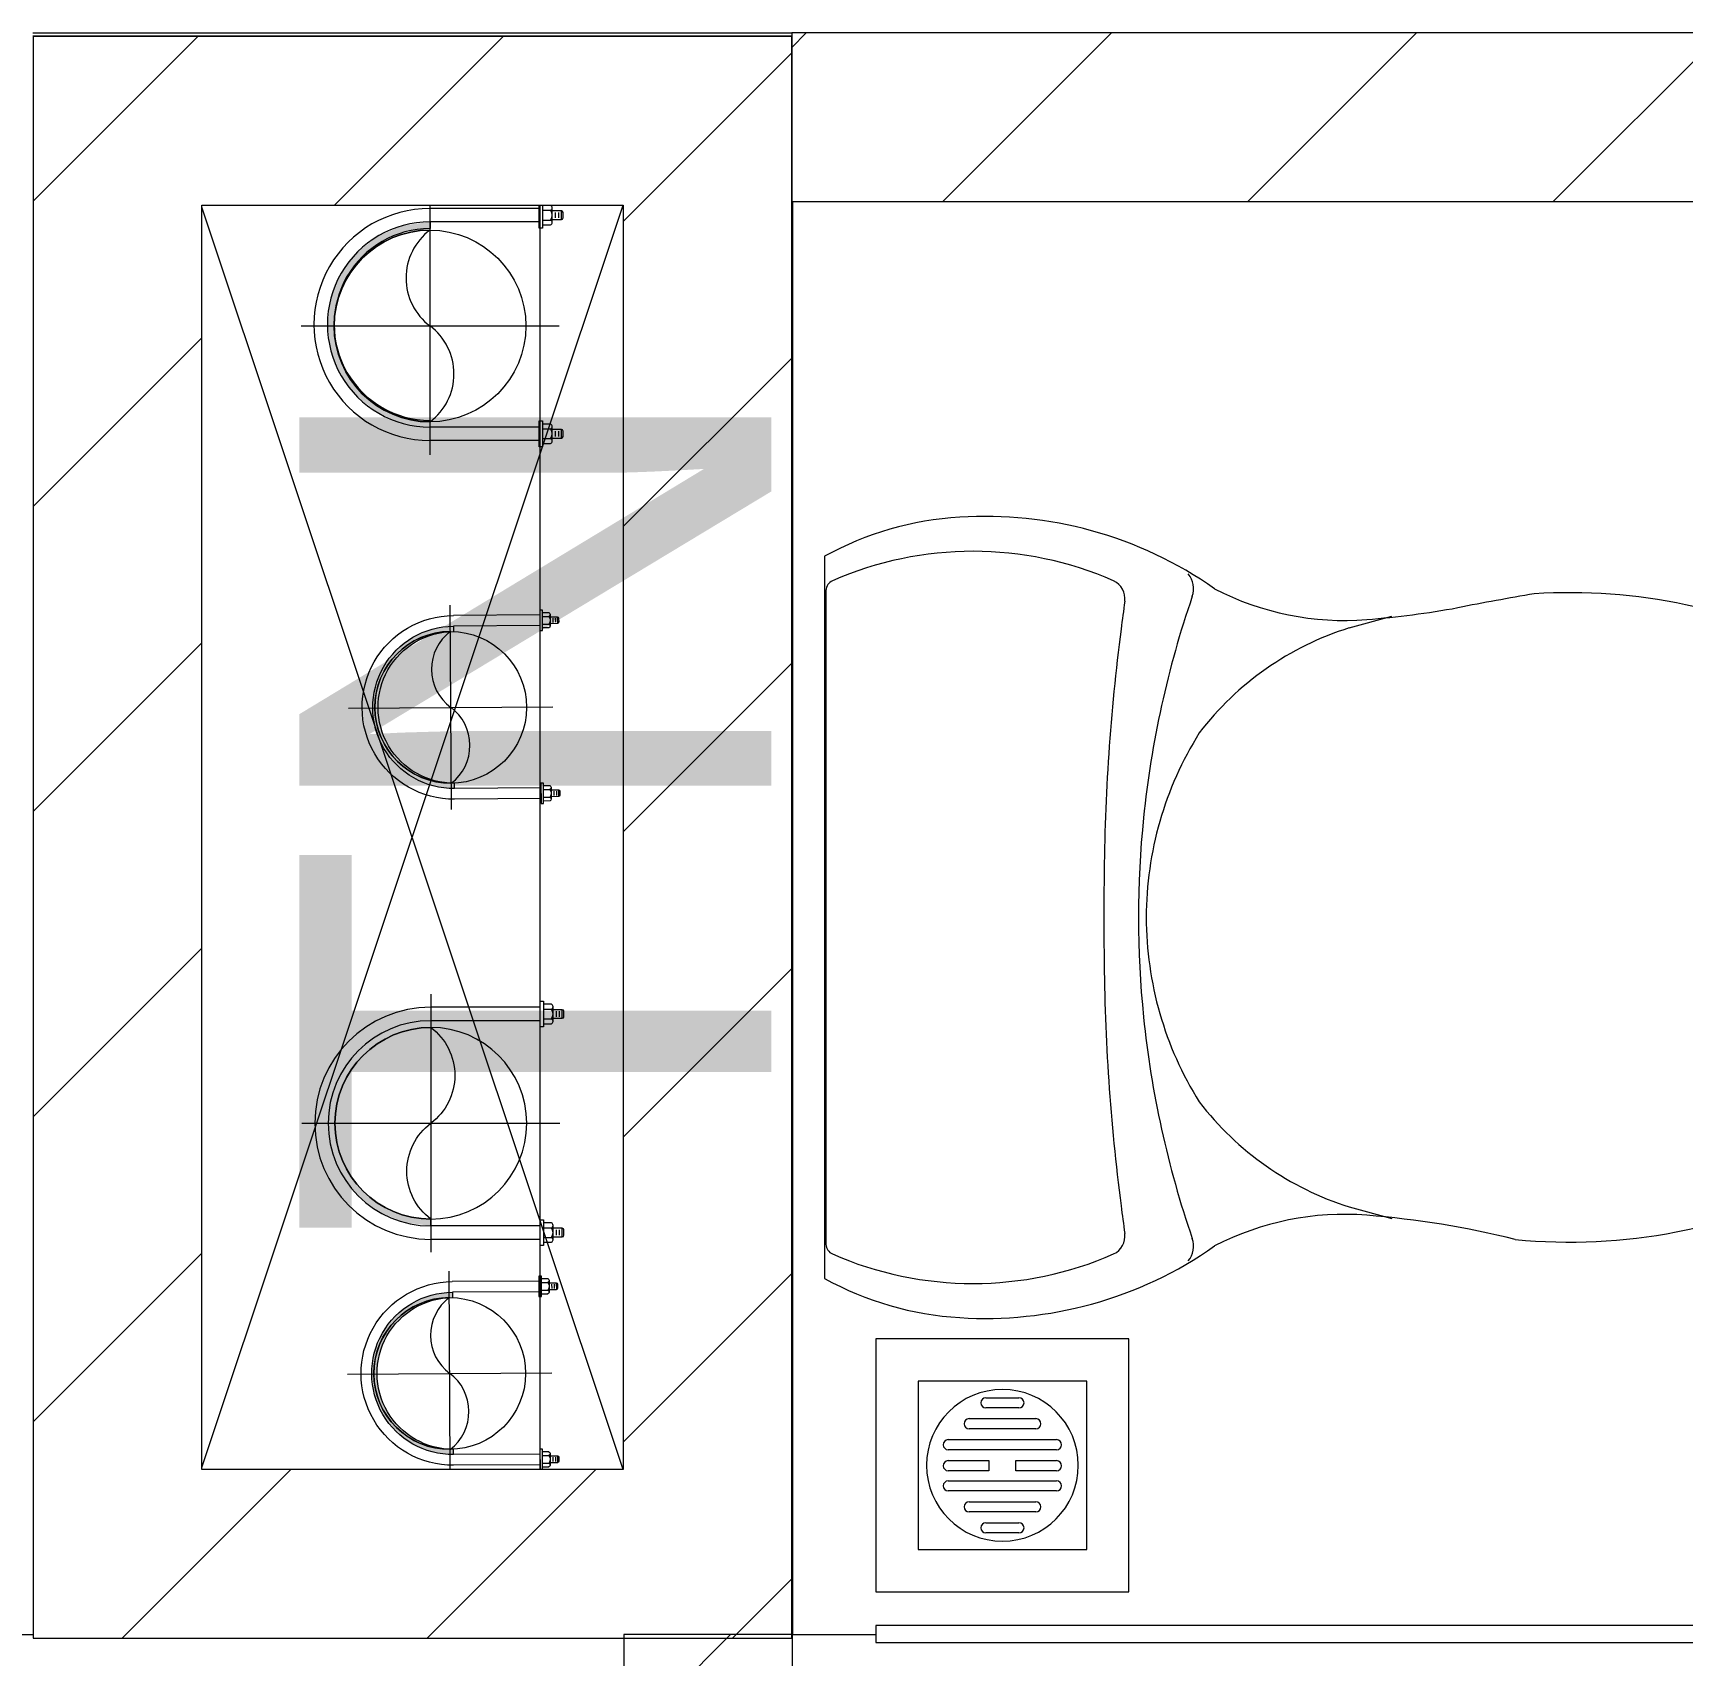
# Model space of a CAD drawing. Header units: millimetres. Extents: x 962 to 241049, y -15958 to 84407.
# Drawn here: x 176981 to 177960, y 65875 to 66837 of the extents above; entities that cross this region are included whole.
import ezdxf

# ---------------------------------------------------------------- set-up
doc = ezdxf.new("R2010")
doc.units = ezdxf.units.MM
doc.linetypes.add('IMPORT-CENTER _3_', pattern=[10.16, 6.35, -1.27, 1.27, -1.27])
for name, color, linetype, lineweight in [('0-1', 7, 'Continuous', 5), ('0-2', 250, 'Continuous', 9), ('A-FLOR-1', 250, 'Continuous', 9), ('A-FLOR-2', 9, 'Continuous', 9), ('A-GLAZ-CURT-1', 254, 'Continuous', 9), ('A-GLAZ-CURT-2', 9, 'Continuous', 9), ('A-WALL-1', 253, 'Continuous', 18), ('A-WALL-3', 113, 'Continuous', 18), ('A-WALL-PATT-1', 10, 'Continuous', 9), ('A-WALL-PATT-2', 111, 'Continuous', 9), ('G-ANNO-TEXT-1', 7, 'Continuous', 9), ('G-IMPT', 8, 'Continuous', 9), ('G-IMPT-2', 8, 'IMPORT-CENTER _3_', 9), ('M-EQPM', 50, 'Continuous', 9), ('M-EQPM-1', 254, 'Continuous', 9), ('P-SANR-FIXT-1', 254, 'Continuous', 9)]:
    doc.layers.add(name, color=color, linetype=linetype, lineweight=lineweight)
doc.styles.add('Arial_10', font='arial_0.ttf', dxfattribs={"height": 280})
pattern_1 = [(45, (0, 0), (-90.50967, 90.50967), [])]
pattern_2 = [(45, (63179.03, 0), (-90.50967, 90.50967), [])]

# ---------------------------------------------------------------- blocks, each defined once
blk = doc.blocks.new('NCV_TKTC_KET CAU_rvt-1-TKCS_MB TẦNG 1')
at = {"layer": 'A-FLOR-1'}
blk.add_line((113802.14, 66835.3), (114252.14, 66835.3), dxfattribs=at)
blk = doc.blocks.new('TOILET - TOILET-348229-TKCS_MB TẦNG 1')
at = {"layer": 'P-SANR-FIXT-1'}
for p, q in [((214.2, -19.05), (-214.2, -19.05)), ((193.97, -19.92), (-193.97, -19.92)), ((-171.7, -330.26), (-178.58, -355.46)), ((171.7, -330.26), (178.58, -355.46))]:
    blk.add_line(p, q, dxfattribs=at)
for centre, radius, start, end in [((-46.14, -111.13), 191.64, 151.28093, 176.45134), ((46.14, -111.13), 191.64, 3.54866, 28.71907), ((-9.84, -107.15), 207.3, 156.28619, 203.71381), ((-193.71, -26.39), 6.48, 92.31678, 156.28619), ((193.71, -26.39), 6.48, 23.71381, 87.68322), ((9.84, -107.15), 207.3, 336.28619, 23.71381), ((1.85, -114.11), 239.72, 176.45134, 195.29606), ((-1.85, -114.11), 239.72, 344.70394, 3.54866), ((-4, -115.71), 233.65, 195.29606, 215.21466), ((-14.3, -1400.39), 1215.58, 90.39737, 97.40697), ((0, -3462.79), 3278.04, 89.60263, 90.39737), ((14.3, -1400.39), 1215.58, 82.59303, 89.60263), ((4, -115.71), 233.65, 324.78534, 344.70394), ((-189.08, -185.51), 11.69, 205.41048, 277.5788), ((178.91, -2951.26), 2778.44, 97.23514, 97.5788), ((-178.91, -2951.26), 2778.44, 82.4212, 82.76486), ((189.08, -185.51), 11.69, 262.4212, 334.58952), ((0, -786.72), 581.47, 84.16785, 95.83215), ((0.55, -792.13), 586.91, 95.83215, 108.99267), ((0, -415.98), 206.1, 90, 122.07317), ((0, -415.98), 206.1, 57.92683, 90), ((-0.55, -792.13), 586.91, 71.00733, 84.16785), ((-194.95, -224.11), 13.81, 230.67237, 288.99267), ((194.95, -224.11), 13.81, 251.00733, 309.32763), ((-0.39, -383.96), 179.53, 127.4036, 162.5964), ((0.39, -383.96), 179.53, 17.4036, 52.5964), ((-343.48, -327.4), 167.34, 355.45589, 27.37997), ((343.48, -327.4), 167.34, 152.62003, 184.54411), ((-719.25, -297.53), 544.28, 346.05362, 355.45589), ((719.25, -297.53), 544.28, 184.54411, 190.28794), ((-1948.35, -805.11), 2171.2, 9.68098, 10.89491), ((137.15, -461.19), 329.76, 174.34872, 207.68777), ((-137.15, -461.19), 329.76, 332.31223, 3.68346), ((45.15, -528.6), 217.63, 203.22164, 244.77183), ((-45.15, -528.6), 217.63, 295.22817, 336.77836), ((0, -624.42), 111.7, 244.77183, 295.22817)]:
    blk.add_arc(centre, radius, start, end, dxfattribs=at)
blk = doc.blocks.new('THU NUOC - THU NUOC-V68-TKCS_MB TẦNG 1')
at = {"layer": 'M-EQPM-1'}
for p, q in [((-66.27, 70.58), (-66.27, -79.42)), ((83.73, 70.58), (-66.27, 70.58)), ((83.73, -79.42), (83.73, 70.58)), ((58.73, 45.58), (-41.27, 45.58)), ((-41.27, 45.58), (-41.27, -54.42)), ((58.73, -54.42), (58.73, 45.58)), ((-1.08, 35.64), (18.54, 35.64)), ((18.54, 29.64), (-1.08, 29.64)), ((-11.03, 23.26), (28.49, 23.26)), ((-23.34, 10.8), (40.87, 10.8)), ((28.49, 17.26), (-11.03, 17.26)), ((40.87, 4.8), (-23.34, 4.8)), ((-23.34, -1.2), (0.73, -1.2)), ((0.73, -7.2), (-23.34, -7.2)), ((0.73, -1.2), (0.73, -7.2)), ((16.73, -1.2), (40.87, -1.2)), ((16.73, -7.2), (16.73, -1.2)), ((40.87, -7.2), (16.73, -7.2)), ((-23.34, -13.65), (40.87, -13.65)), ((40.87, -19.65), (-23.34, -19.65)), ((-11.03, -26.1), (28.49, -26.1)), ((28.49, -32.1), (-11.03, -32.1)), ((-1.08, -38.48), (18.54, -38.48)), ((18.54, -44.48), (-1.08, -44.48)), ((-41.27, -54.42), (58.73, -54.42)), ((-66.27, -79.42), (83.73, -79.42))]:
    blk.add_line(p, q, dxfattribs=at)
for centre, radius, start, end in [((8.73, -4.42), 45, 0, 180), ((8.73, -4.42), 45, 0, 180), ((-1.08, 32.64), 3, 90, 270), ((18.54, 32.64), 3, 270, 90), ((-11.03, 20.26), 3, 90, 270), ((28.49, 20.26), 3, 270, 90), ((-23.34, 7.8), 3, 90, 270), ((40.87, 7.8), 3, 270, 90), ((8.73, -4.42), 45, 180, 360), ((8.73, -4.42), 45, 180, 360), ((-23.34, -4.2), 3, 90, 270), ((40.87, -4.2), 3, 270, 90), ((-23.34, -16.65), 3, 90, 270), ((40.87, -16.65), 3, 270, 90), ((-11.03, -29.1), 3, 90, 270), ((28.49, -29.1), 3, 270, 90), ((-1.08, -41.48), 3, 90, 270), ((18.54, -41.48), 3, 270, 90)]:
    blk.add_arc(centre, radius, start, end, dxfattribs=at)
blk = doc.blocks.new('System Panel - Glazed-840300-TKCS_MB TẦNG 1')
at = {"layer": 'A-GLAZ-CURT-2'}
for p, q in [((327.35, 5), (-327.35, 5)), ((-327.35, 5), (-327.35, -5)), ((327.35, -5), (327.35, 5)), ((-327.35, -5), (327.35, -5))]:
    blk.add_line(p, q, dxfattribs=at)
blk = doc.blocks.new('NCV_TKTC_TANG 1_rvt-1-TKCS_MB TẦNG 1')
at = {"layer": 'A-WALL-PATT-1'}
h = blk.add_hatch(dxfattribs=at)
h.set_pattern_fill('FP_1', color=256, style=0, pattern_type=2)
h.set_pattern_definition(pattern_1)
h.paths.add_polyline_path([(116252.56, 66736.94), (116252.56, 66836.94), (116152.56, 66836.94), (116152.56, 66736.94)])
h.paths.add_polyline_path([(115352.56, 66736.94), (115352.56, 66836.94), (114252.14, 66836.94), (114252.14, 66736.94), (114954.36, 66736.94)])
h = blk.add_hatch(dxfattribs=at)
h.set_pattern_fill('FP_1', color=256, style=0, pattern_type=2)
h.set_pattern_definition(pattern_1)
h.paths.add_polyline_path([(114152.56, 65036.94), (114252.56, 65036.94), (114252.56, 65886.93), (114152.56, 65886.93), (114152.56, 65150.12)])
at = {"layer": 'A-FLOR-2'}
for p, q in [((113802.14, 66836.94), (114252.14, 66836.94)), ((114252.56, 66736.94), (114252.56, 65886.94)), ((113792.56, 65886.94), (113802.21, 65886.94)), ((114252.56, 65886.94), (114302.07, 65886.94))]:
    blk.add_line(p, q, dxfattribs=at)
at = {"layer": 'A-WALL-1'}
for p, q in [((115352.56, 66836.94), (114252.14, 66836.94)), ((114252.14, 66836.94), (114252.14, 66736.94)), ((114252.14, 66736.94), (115352.56, 66736.94)), ((114152.56, 65886.93), (114152.56, 65395.61)), ((114252.56, 65886.93), (114152.56, 65886.93)), ((114252.56, 65395.61), (114252.56, 65886.93))]:
    blk.add_line(p, q, dxfattribs=at)
at = {"layer": 'A-GLAZ-CURT-1', "rotation": 180}
blk.add_blockref('System Panel - Glazed-840300-TKCS_MB TẦNG 1', (114629.42, 65887.36), dxfattribs=at)
at = {"layer": 'M-EQPM-1', "rotation": 180}
blk.add_blockref('THU NUOC - THU NUOC-V68-TKCS_MB TẦNG 1', (114385.87, 65982.94), dxfattribs=at)
at = {"layer": 'P-SANR-FIXT-1', "rotation": 89.99999999999868}
blk.add_blockref('TOILET - TOILET-348229-TKCS_MB TẦNG 1', (114252.56, 66312.36), dxfattribs=at)
blk = doc.blocks.new('TKTC_XREF_251221_MB TANG 1 - TKTC_XREF_260130_MB TANG 1_dwg_CUM U_DN100-V193-TKCS_MB TẦNG 1')
at = {"layer": 'G-IMPT'}
blk.add_hatch(color=256, dxfattribs=at).paths.add_polyline_path([(0, -61), (0, -57), (14.8, -55.1), (28.5, -49.4), (40.3, -40.3), (49.4, -28.5), (55.1, -14.8), (57, 0), (55.1, 14.8), (49.4, 28.5), (40.3, 40.3), (28.5, 49.4), (14.8, 55.1), (0, 57), (0, 61), (15.8, 58.9), (30.5, 52.8), (43.1, 43.1), (52.8, 30.5), (58.9, 15.8), (61, 0), (58.9, -15.8), (52.8, -30.5), (43.1, -43.1), (30.5, -52.8), (15.8, -58.9)])
for p, q in [((-79.1, 66.6), (-79.1, 63.4)), ((-76.6, 66.6), (-76.6, 63.4)), ((-74.6, 66.6), (-74.6, 63.4)), ((-72.7, 69.3), (-72.7, 60.7)), ((-66.9, 67.9), (-71.7, 67.9)), ((-66.9, 62.1), (-71.7, 62.1)), ((-65, 69), (0, 69)), ((-72.7, -60.7), (-72.7, -69.3)), ((-79.1, -63.4), (-79.1, -66.6)), ((-76.6, -63.4), (-76.6, -66.6)), ((-74.6, -63.4), (-74.6, -66.6)), ((-66.9, -62.1), (-71.7, -62.1)), ((-66.9, -67.9), (-71.7, -67.9)), ((-66.9, -72.7), (-66.9, -70.8)), ((-65, -69), (0, -69))]:
    blk.add_line(p, q, dxfattribs=at)
at = {"layer": 'G-IMPT', "flags": 128}
for points in [[(-72.7, 67.6), (-78.1, 67.6), (-78.1, 62.4), (-72.7, 62.4)], [(-71.7, 59.2), (-66.9, 59.2), (-66.9, 70.8), (-71.7, 70.8)], [(-66.9, 70.8), (-66.9, 72.7), (-65, 72.7), (-65, 57.3), (-66.9, 57.3), (-66.9, 59.2)], [(-65, 61), (0, 61), (0, 57)], [(-71.7, -70.8), (-66.9, -70.8), (-66.9, -59.2), (-71.7, -59.2)], [(-66.9, -59.2), (-66.9, -57.3), (-65, -57.3), (-65, -72.6)], [(-65, -61), (0, -61), (0, -57)], [(-72.7, -62.4), (-78.1, -62.4), (-78.1, -67.6), (-72.7, -67.6)]]:
    blk.add_lwpolyline(points, dxfattribs=at)
at = {"layer": 'G-IMPT'}
for centre, radius, start, end in [((-78.1, 66.6), 0.96, 90, 180), ((-78.1, 63.4), 0.96, 180, 270), ((-71.1, 69.3), 1.56, 112.6199, 247.3801), ((-67.9, 65), 4.8, 143.1301, 216.8699), ((-71.1, 60.7), 1.56, 112.6199, 247.3801), ((0, 0), 69, 270, 90), ((0, 0), 61, 270, 90), ((0, 0), 57, 270, 90), ((-71.1, -60.7), 1.56, 112.6199, 247.3801), ((-78.1, -63.4), 0.96, 90, 180), ((-78.1, -66.6), 0.96, 180, 270), ((-67.9, -65), 4.8, 143.1301, 216.8699), ((-71.1, -69.3), 1.56, 112.6199, 247.3801)]:
    blk.add_arc(centre, radius, start, end, dxfattribs=at)
blk = doc.blocks.new('TKTC_XREF_251221_MB TANG 1 - TKTC_XREF_260130_MB TANG 1_dwg_$cc-V194-TKCS_MB TẦNG 1')
at = {"layer": 'G-IMPT'}
blk.add_circle((0, 0), 0.5, dxfattribs=at)
for centre, radius, start, end in [((0, 0), 0.5, 90, 270), ((0.188, 0.25), 0.313, 126.8699, 233.1301), ((-0.188, -0.25), 0.313, 306.8699, 53.1301)]:
    blk.add_arc(centre, radius, start, end, dxfattribs=at)
at = {"layer": 'G-IMPT-2'}
for p, q in [((0, -0.633), (0, 0.673)), ((-0.673, 0), (0.673, 0))]:
    blk.add_line(p, q, dxfattribs=at)
blk = doc.blocks.new('TKTC_XREF_251221_MB TANG 1 - TKTC_XREF_260130_MB TANG 1_dwg_$cc-4202122-TKCS_MB TẦNG 1')
at = {"layer": 'G-IMPT'}
blk.add_circle((0, 0), 0.5, dxfattribs=at)
for centre, radius, start, end in [((0, 0), 0.5, 90, 270), ((0.1875, 0.25), 0.3125, 126.8699, 233.1301), ((-0.1875, -0.25), 0.3125, 306.8699, 53.1301)]:
    blk.add_arc(centre, radius, start, end, dxfattribs=at)
at = {"layer": 'G-IMPT-2'}
for p, q in [((0, -0.6728), (0, 0.6728)), ((-0.6728, 0), (0.6728, 0))]:
    blk.add_line(p, q, dxfattribs=at)
blk = doc.blocks.new('TKTC_XREF_251221_MB TANG 1 - TKTC_XREF_260130_MB TANG 1_dwg_CUM U_DN100-4202112-TKCS_MB TẦNG 1')
at = {"layer": 'G-IMPT'}
blk.add_hatch(color=256, dxfattribs=at).paths.add_polyline_path([(0, 61), (0, 57), (14.75, 55.06), (28.5, 49.36), (40.31, 40.31), (49.36, 28.5), (55.06, 14.75), (57, 0), (55.06, -14.75), (49.36, -28.5), (40.31, -40.31), (28.5, -49.36), (14.75, -55.06), (0, -57), (0, -61), (15.79, -58.92), (30.5, -52.83), (43.13, -43.13), (52.83, -30.5), (59.74, -9.56), (61, 0), (58.92, 15.79), (52.83, 30.5), (43.13, 43.13), (30.5, 52.83), (15.79, 58.92)])
for p, q in [((-72.68, 69.32), (-72.68, 60.68)), ((-65, 69), (0, 69)), ((-79.08, 66.6), (-79.08, 63.4)), ((-76.56, 66.6), (-76.56, 63.4)), ((-74.65, 66.6), (-74.65, 63.4)), ((-66.92, 67.88), (-71.72, 67.88)), ((-66.92, 62.12), (-71.72, 62.12)), ((-79.08, -63.4), (-79.08, -66.6)), ((-76.56, -63.4), (-76.56, -66.6)), ((-74.65, -63.4), (-74.65, -66.6)), ((-72.68, -60.68), (-72.68, -69.32)), ((-66.92, -62.12), (-71.72, -62.12)), ((-66.92, -67.88), (-71.72, -67.88)), ((-65, -69), (0, -69))]:
    blk.add_line(p, q, dxfattribs=at)
at = {"layer": 'G-IMPT', "flags": 128}
for points in [[(-71.72, 59.24), (-66.92, 59.24), (-66.92, 70.76), (-71.72, 70.76)], [(-66.92, 70.76), (-66.92, 72.68), (-65, 72.68), (-65, 57.32), (-66.92, 57.32), (-66.92, 59.24)], [(-72.68, 67.56), (-78.12, 67.56), (-78.12, 62.44), (-72.68, 62.44)], [(-65, 61), (0, 61), (0, 57)], [(-66.92, -59.24), (-66.92, -57.32), (-65, -57.32), (-65, -72.68), (-66.92, -72.68), (-66.92, -70.76)], [(-65, -61), (0, -61), (0, -57)], [(-72.68, -62.44), (-78.12, -62.44), (-78.12, -67.56), (-72.68, -67.56)], [(-71.72, -70.76), (-66.92, -70.76), (-66.92, -59.24), (-71.72, -59.24)]]:
    blk.add_lwpolyline(points, dxfattribs=at)
at = {"layer": 'G-IMPT'}
for centre, radius, start, end in [((-71.12, 69.32), 1.56, 112.61986, 247.38014), ((0, 0), 69, 270, 90), ((-78.12, 66.6), 0.96, 90, 180), ((-78.12, 63.4), 0.96, 180, 270), ((-67.88, 65), 4.8, 143.1301, 216.8699), ((-71.12, 60.68), 1.56, 112.61986, 247.38014), ((0, 0), 61, 270, 90), ((0, 0), 57, 270, 90), ((-78.12, -63.4), 0.96, 90, 180), ((-78.12, -66.6), 0.96, 180, 270), ((-71.12, -60.68), 1.56, 112.61986, 247.38014), ((-67.88, -65), 4.8, 143.1301, 216.8699), ((-71.12, -69.32), 1.56, 112.61986, 247.38014)]:
    blk.add_arc(centre, radius, start, end, dxfattribs=at)
blk = doc.blocks.new('TKTC_XREF_251221_MB TANG 1 - TKTC_XREF_260130_MB TANG 1_dwg_CUM U_DN100-V197-TKCS_MB TẦNG 1')
at = {"layer": 'G-IMPT'}
blk.add_hatch(color=256, dxfattribs=at).paths.add_polyline_path([(0, 61), (0, 57), (14.75, 55.06), (28.5, 49.36), (40.31, 40.31), (49.36, 28.5), (55.06, 14.75), (57, 0), (55.06, -14.75), (49.36, -28.5), (40.31, -40.31), (28.5, -49.36), (14.75, -55.06), (0, -57), (0, -61), (15.79, -58.92), (30.5, -52.83), (43.13, -43.13), (52.83, -30.5), (58.92, -15.79), (61, 0), (58.92, 15.79), (52.83, 30.5), (43.13, 43.13), (30.5, 52.83), (15.79, 58.92)])
for p, q in [((-72.68, 69.32), (-72.68, 60.68)), ((-65, 69), (0, 69)), ((-79.08, 66.6), (-79.08, 63.4)), ((-76.56, 66.6), (-76.56, 63.4)), ((-74.65, 66.6), (-74.65, 63.4)), ((-66.92, 67.88), (-71.72, 67.88)), ((-66.92, 62.12), (-71.72, 62.12)), ((-79.08, -63.4), (-79.08, -66.6)), ((-76.56, -63.4), (-76.56, -66.6)), ((-74.65, -63.4), (-74.65, -66.6)), ((-72.68, -60.68), (-72.68, -69.32)), ((-66.92, -62.12), (-71.72, -62.12)), ((-66.92, -67.88), (-71.72, -67.88)), ((-65, -69), (0, -69))]:
    blk.add_line(p, q, dxfattribs=at)
at = {"layer": 'G-IMPT', "flags": 128}
for points in [[(-71.72, 59.24), (-66.92, 59.24), (-66.92, 70.76), (-71.72, 70.76)], [(-66.92, 70.76), (-66.92, 72.68), (-65, 72.68), (-65, 57.32), (-66.92, 57.32), (-66.92, 59.24)], [(-72.68, 67.56), (-78.12, 67.56), (-78.12, 62.44), (-72.68, 62.44)], [(-65, 61), (0, 61), (0, 57)], [(-66.92, -59.24), (-66.92, -57.32), (-65, -57.32), (-65, -71.03)], [(-65, -61), (0, -61), (0, -57)], [(-72.68, -62.44), (-78.12, -62.44), (-78.12, -67.56), (-72.68, -67.56)], [(-71.72, -70.76), (-66.92, -70.76), (-66.92, -59.24), (-71.72, -59.24)]]:
    blk.add_lwpolyline(points, dxfattribs=at)
at = {"layer": 'G-IMPT'}
for centre, radius, start, end in [((-71.12, 69.32), 1.56, 112.61986, 247.38014), ((0, 0), 69, 270, 90), ((-78.12, 66.6), 0.96, 90, 180), ((-78.12, 63.4), 0.96, 180, 270), ((-67.88, 65), 4.8, 143.1301, 216.8699), ((-71.12, 60.68), 1.56, 112.61986, 247.38014), ((0, 0), 61, 270, 90), ((0, 0), 57, 270, 90), ((-78.12, -63.4), 0.96, 90, 180), ((-78.12, -66.6), 0.96, 180, 270), ((-71.12, -60.68), 1.56, 112.61986, 247.38014), ((-67.88, -65), 4.8, 143.1301, 216.8699), ((-71.12, -69.32), 1.56, 112.61986, 247.38014)]:
    blk.add_arc(centre, radius, start, end, dxfattribs=at)
blk = doc.blocks.new('TKTC_XREF_251221_MB TANG 1 - TKTC_XREF_260130_MB TANG 1_dwg_$cc-V198-TKCS_MB TẦNG 1')
at = {"layer": 'G-IMPT'}
blk.add_circle((0, 0), 0.5, dxfattribs=at)
for centre, radius, start, end in [((0, 0), 0.5, 90, 270), ((0.1875, 0.25), 0.3125, 126.8699, 233.1301), ((-0.1875, -0.25), 0.3125, 306.8699, 53.1301)]:
    blk.add_arc(centre, radius, start, end, dxfattribs=at)
at = {"layer": 'G-IMPT-2'}
for p, q in [((0, -0.6728), (0, 0.6309)), ((-0.6728, 0), (0.6728, 0))]:
    blk.add_line(p, q, dxfattribs=at)
blk = doc.blocks.new('TKTC_XREF_251221_MB TANG 1 - TKTC_XREF_260130_MB TANG 1_dwg_CUM U_DN100-4202115-TKCS_MB TẦNG 1')
at = {"layer": 'G-IMPT'}
blk.add_hatch(color=256, dxfattribs=at).paths.add_polyline_path([(0, -61), (0, -57), (14.8, -55.1), (28.5, -49.4), (40.3, -40.3), (49.4, -28.5), (55.1, -14.8), (57, 0), (55.1, 14.8), (49.4, 28.5), (40.3, 40.3), (28.5, 49.4), (14.8, 55.1), (0, 57), (0, 61), (15.8, 58.9), (30.5, 52.8), (43.1, 43.1), (52.8, 30.5), (58.9, 15.8), (61, 0), (58.9, -15.8), (52.8, -30.5), (43.1, -43.1), (30.5, -52.8), (15.8, -58.9)])
for p, q in [((-79.1, 66.6), (-79.1, 63.4)), ((-76.6, 66.6), (-76.6, 63.4)), ((-74.6, 66.6), (-74.6, 63.4)), ((-72.7, 69.3), (-72.7, 60.7)), ((-66.9, 67.9), (-71.7, 67.9)), ((-66.9, 62.1), (-71.7, 62.1)), ((-65, 69), (0, 69)), ((-72.7, -60.7), (-72.7, -69.3)), ((-79.1, -63.4), (-79.1, -66.6)), ((-76.6, -63.4), (-76.6, -66.6)), ((-74.6, -63.4), (-74.6, -66.6)), ((-66.9, -62.1), (-71.7, -62.1)), ((-66.9, -67.9), (-71.7, -67.9)), ((-65, -69), (0, -69))]:
    blk.add_line(p, q, dxfattribs=at)
at = {"layer": 'G-IMPT', "flags": 128}
for points in [[(-72.7, 67.6), (-78.1, 67.6), (-78.1, 62.4), (-72.7, 62.4)], [(-71.7, 59.2), (-66.9, 59.2), (-66.9, 70.8), (-71.7, 70.8)], [(-66.9, 70.8), (-66.9, 72.7), (-65, 72.7), (-65, 57.3), (-66.9, 57.3), (-66.9, 59.2)], [(-65, 61), (0, 61), (0, 57)], [(-71.7, -70.8), (-66.9, -70.8), (-66.9, -59.2), (-71.7, -59.2)], [(-66.9, -59.2), (-66.9, -57.3), (-65, -57.3), (-65, -72.7), (-66.9, -72.7), (-66.9, -70.8)], [(-65, -61), (0, -61), (0, -57)], [(-72.7, -62.4), (-78.1, -62.4), (-78.1, -67.6), (-72.7, -67.6)]]:
    blk.add_lwpolyline(points, dxfattribs=at)
at = {"layer": 'G-IMPT'}
for centre, radius, start, end in [((-78.1, 66.6), 0.96, 90, 180), ((-78.1, 63.4), 0.96, 180, 270), ((-71.1, 69.3), 1.56, 112.6199, 247.3801), ((-67.9, 65), 4.8, 143.1301, 216.8699), ((-71.1, 60.7), 1.56, 112.6199, 247.3801), ((0, 0), 69, 270, 90), ((0, 0), 61, 270, 90), ((0, 0), 57, 270, 90), ((-71.1, -60.7), 1.56, 112.6199, 247.3801), ((-78.1, -63.4), 0.96, 90, 180), ((-78.1, -66.6), 0.96, 180, 270), ((-67.9, -65), 4.8, 143.1301, 216.8699), ((-71.1, -69.3), 1.56, 112.6199, 247.3801)]:
    blk.add_arc(centre, radius, start, end, dxfattribs=at)
blk = doc.blocks.new('TKTC_XREF_251221_MB TANG 1 - TKTC_XREF_260130_MB TANG 1_dwg_$cc-4202118-TKCS_MB TẦNG 1')
at = {"layer": 'G-IMPT'}
blk.add_circle((0, 0), 0.5, dxfattribs=at)
for centre, radius, start, end in [((0, 0), 0.5, 90, 270), ((0.188, 0.25), 0.313, 126.8699, 233.1301), ((-0.188, -0.25), 0.313, 306.8699, 53.1301)]:
    blk.add_arc(centre, radius, start, end, dxfattribs=at)
at = {"layer": 'G-IMPT-2'}
for p, q in [((0, -0.673), (0, 0.673)), ((-0.673, 0), (0.673, 0))]:
    blk.add_line(p, q, dxfattribs=at)
blk = doc.blocks.new('TKTC_XREF_251221_MB TANG 1 - TKTC_XREF_260130_MB TANG 1_dwg-4202109-TKCS_MB TẦNG 1')
at = {"layer": 'G-IMPT'}
blk.add_line((-89048.75, -335361.77), (-89048.75, -334611.77), dxfattribs=at)
for name, p, xscale, yscale, zscale, rotation in [('TKTC_XREF_251221_MB TANG 1 - TKTC_XREF_260130_MB TANG 1_dwg_$cc-V198-TKCS_MB TẦNG 1', (-89114.03, -334683.51), 113.7150000000091, 113.7150000000091, 113.7150000000091, 359.9990086636432), ('TKTC_XREF_251221_MB TANG 1 - TKTC_XREF_260130_MB TANG 1_dwg_CUM U_DN100-V197-TKCS_MB TẦNG 1', (-89114.03, -334682.62), 0.9975000000000005, 0.9975000000000005, 0.9975000000000005, 180.000991338195), ('TKTC_XREF_251221_MB TANG 1 - TKTC_XREF_260130_MB TANG 1_dwg_$cc-4202118-TKCS_MB TẦNG 1', (-89101.74, -334909.72), 90.00000000005107, 90.00000000005107, 90.00000000005107, 0.3740267799372842), ('TKTC_XREF_251221_MB TANG 1 - TKTC_XREF_260130_MB TANG 1_dwg_CUM U_DN100-4202112-TKCS_MB TẦNG 1', (-89113.55, -335156.43), 0.9974999999999965, 0.9974999999999965, 0.9974999999999965, 180.0009913385626), ('TKTC_XREF_251221_MB TANG 1 - TKTC_XREF_260130_MB TANG 1_dwg_$cc-V194-TKCS_MB TẦNG 1', (-89102.35, -335304.79), 90.00000000005107, 90.00000000005107, 90.00000000005107, 0.3740267799372842)]:
    blk.add_blockref(name, p, dxfattribs=dict(xscale=xscale, yscale=yscale, zscale=zscale, rotation=rotation))
at = {"extrusion": (0, 0, -1)}
for name, p, xscale, yscale, zscale, rotation in [('TKTC_XREF_251221_MB TANG 1 - TKTC_XREF_260130_MB TANG 1_dwg_CUM U_DN100-4202115-TKCS_MB TẦNG 1', (89099.83, -334909.72), 0.7894736842105242, 0.7894736842105242, -0.7894736842105242, 359.6259732184666), ('TKTC_XREF_251221_MB TANG 1 - TKTC_XREF_260130_MB TANG 1_dwg_$cc-4202122-TKCS_MB TẦNG 1', (89113.55, -335156.43), 113.7150000000092, 113.7150000000092, -113.7150000000092, 179.9990086636432), ('TKTC_XREF_251221_MB TANG 1 - TKTC_XREF_260130_MB TANG 1_dwg_CUM U_DN100-V193-TKCS_MB TẦNG 1', (89100.44, -335304.79), 0.7894736842105242, 0.7894736842105242, -0.7894736842105242, 359.6259732184666)]:
    blk.add_blockref(name, p, dxfattribs=dict(at, xscale=xscale, yscale=yscale, zscale=zscale, rotation=rotation))
blk = doc.blocks.new('TKTC_XREF_251221_MB TANG 1 - TKTC_XREF_251221_MB TANG 1-2038492-TKCS_MB TẦNG 1')
blk.add_blockref('TKTC_XREF_251221_MB TANG 1 - TKTC_XREF_260130_MB TANG 1_dwg-4202109-TKCS_MB TẦNG 1', (169499.1, 384109.72))

msp = doc.modelspace()

# ---------------------------------------------------------------- hatches: boundary and pattern name
at = {"layer": 'A-WALL-PATT-2'}
h = msp.add_hatch(dxfattribs=at)
h.set_pattern_fill('FP_1', color=256, style=0, pattern_type=2)
h.set_pattern_definition(pattern_2)
h.paths.add_polyline_path([(177331.24, 66734.88), (177331.24, 66834.88), (176981.24, 66834.88), (176981.24, 66734.88), (177327.38, 66734.88)])
h = msp.add_hatch(dxfattribs=at)
h.set_pattern_fill('FP_1', color=256, style=0, pattern_type=2)
h.set_pattern_definition(pattern_2)
h.paths.add_polyline_path([(177331.24, 65884.88), (177431.24, 65884.88), (177431.24, 66834.88), (177331.24, 66834.88), (177331.24, 65943.75)])
h = msp.add_hatch(dxfattribs=at)
h.set_pattern_fill('FP_1', color=256, style=0, pattern_type=2)
h.set_pattern_definition(pattern_2)
h.paths.add_polyline_path([(177081.24, 65984.88), (177081.24, 66734.88), (176981.24, 66734.88), (176981.24, 65984.88)])
h = msp.add_hatch(dxfattribs=at)
h.set_pattern_fill('FP_1', color=256, style=0, pattern_type=2)
h.set_pattern_definition(pattern_2)
h.paths.add_polyline_path([(177331.24, 65884.88), (177331.24, 65984.88), (176981.24, 65984.88), (176981.24, 65884.88), (177327.38, 65884.88)])

# ---------------------------------------------------------------- linework, layer by layer
at = {"layer": '0-2'}
for p, q in [((177081.24, 65986.16), (177331.24, 66734.88)), ((177331.24, 65984.88), (177081.24, 66733.61))]:
    msp.add_line(p, q, dxfattribs=at)
at = {"layer": 'A-WALL-3'}
for p, q in [((177431.24, 66834.88), (176981.24, 66834.88)), ((176981.24, 66834.88), (176981.24, 65884.88)), ((177431.24, 65884.88), (177431.24, 66834.88)), ((177081.24, 66734.88), (177331.24, 66734.88)), ((177081.24, 65984.88), (177081.24, 66734.88)), ((177331.24, 66734.88), (177331.24, 65984.88)), ((177331.24, 65984.88), (177081.24, 65984.88)), ((176981.24, 65884.88), (177431.24, 65884.88))]:
    msp.add_line(p, q, dxfattribs=at)

# ---------------------------------------------------------------- block references
at = {"layer": '0-1'}
for name in ['NCV_TKTC_KET CAU_rvt-1-TKCS_MB TẦNG 1', 'NCV_TKTC_TANG 1_rvt-1-TKCS_MB TẦNG 1']:
    msp.add_blockref(name, (63179.03, 0), dxfattribs=at)
at = {"layer": 'M-EQPM'}
msp.add_blockref('TKTC_XREF_251221_MB TANG 1 - TKTC_XREF_251221_MB TANG 1-2038492-TKCS_MB TẦNG 1', (96831.59, 17236.94), dxfattribs=at)

# ---------------------------------------------------------------- texts
at = {"layer": 'G-ANNO-TEXT-1', "insert": (177279.1, 66380.15), "char_height": 280, "width": 624, "attachment_point": 5, "rotation": 90, "line_spacing_factor": 0.936439, "style": 'Arial_10'}
msp.add_mtext('\\pt79.9988,160.0004,239.9992,320.0008,399.9996,480.0012,560,639.9988,720.0004,799.9992,880.0008,959.9996,1040.0012,1120,1199.9988,1280.0004,1359.9992,1440.0008,1519.9996,1600.0012,1680,1759.9988,1840.0004,1919.9992,2000.0008,2079.9996,2160.0012,2240,2319.9988,2400.0004,2479.9992,2560.0008;TN', dxfattribs=at)

doc.saveas('drawing.dxf')
